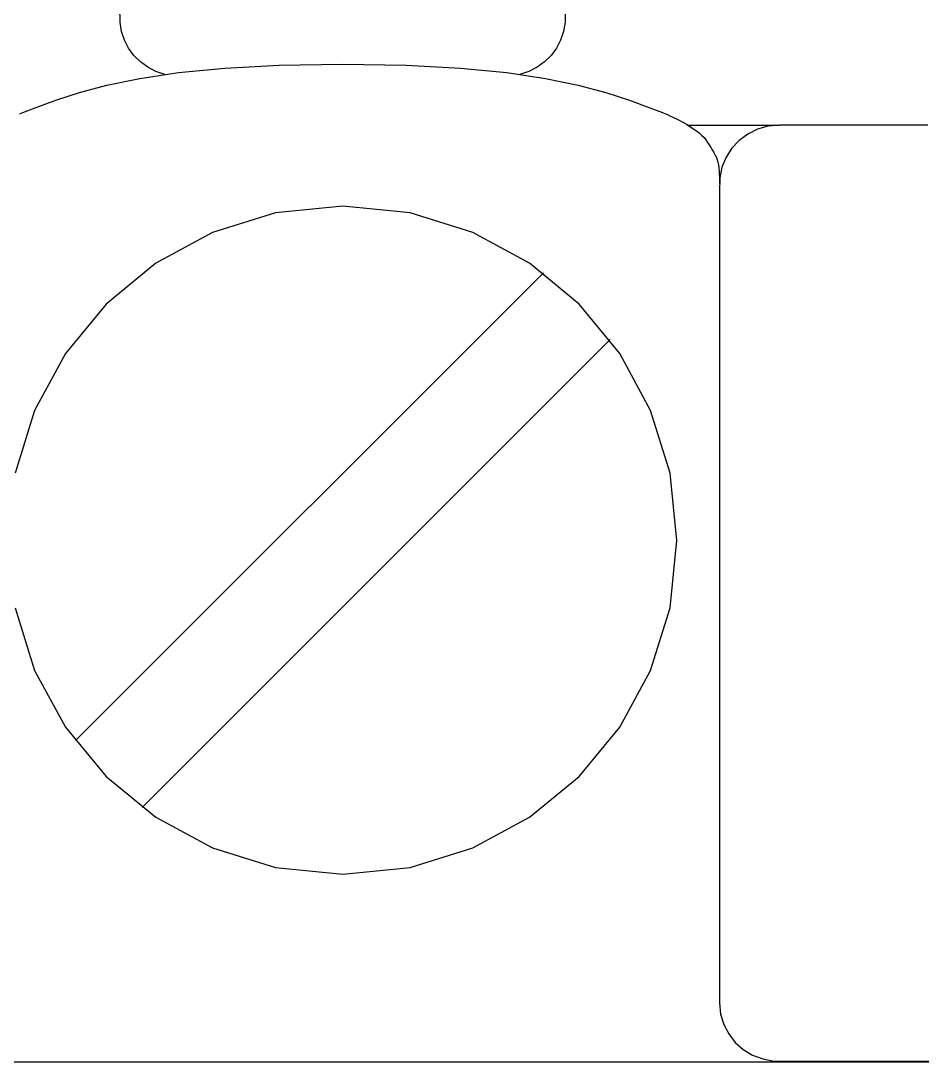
# Model space of a CAD drawing. Extents: x 1 to 47.7, y 0.2 to 35.
# Drawn here: x 34.31 to 34.761, y 10.971 to 11.492 of the extents above; entities that cross this region are included whole.
import ezdxf

# ---------------------------------------------------------------- set-up
doc = ezdxf.new("R2010")
doc.units = 0
doc.header["$MEASUREMENT"] = 0
for name, color, linetype in [('5_1___24__TARGET_LEDS___12', 7, 'CONTINUOUS'), ('6_1__EMPTY_IO_BOARD_POSITI', 7, 'CONTINUOUS'), ('6_2___8__INDEPENDENT_INPUT', 7, 'CONTINUOUS'), ('6_3___8__OPTOISO_INDEPENDE', 7, 'CONTINUOUS'), ('6_4___24__OPTOISO_INDEPEND', 7, 'CONTINUOUS'), ('6_5___8__INDEPENDENT_INPUT', 7, 'CONTINUOUS'), ('6_6___8__INDEPENDENT_INPUT', 7, 'CONTINUOUS'), ('6_7___8__OPTOISO_INDEPENDE', 7, 'CONTINUOUS'), ('6_8___8__OPTOISO_INDEPENDE', 7, 'CONTINUOUS')]:
    doc.layers.add(name, color=color, linetype=linetype)

msp = doc.modelspace()

# ---------------------------------------------------------------- linework, layer by layer
at = {"layer": '5_1___24__TARGET_LEDS___12'}
for points in [[(34.38194, 11.46545), (34.3775, 11.46695), (34.37341, 11.46907), (34.36973, 11.47176), (34.36652, 11.47495), (34.36384, 11.47859), (34.36175, 11.48262), (34.36031, 11.48699), (34.3596, 11.49163), (34.35952, 11.49912)], [(34.58237, 11.49912), (34.5823, 11.49161), (34.58157, 11.48695), (34.58012, 11.48257), (34.57801, 11.47853), (34.5753, 11.47488), (34.57205, 11.4717), (34.56833, 11.46902), (34.5642, 11.46692), (34.55972, 11.46545)], [(34.30933, 11.44568), (34.31083, 11.4463), (34.31714, 11.44878), (34.32742, 11.45259), (34.33921, 11.45641), (34.35303, 11.46008), (34.36941, 11.46343), (34.38887, 11.46632), (34.41194, 11.46858), (34.43914, 11.47005), (34.471, 11.47057), (34.50286, 11.47005), (34.53006, 11.46858), (34.55313, 11.46632), (34.57258, 11.46343), (34.58896, 11.46008), (34.60278, 11.45641), (34.61456, 11.45259), (34.62484, 11.44878), (34.63116, 11.4463), (34.63266, 11.44568), (34.63399, 11.44512), (34.63519, 11.44459), (34.6363, 11.44408), (34.63736, 11.44357), (34.63842, 11.44305), (34.63951, 11.44248), (34.64068, 11.44187), (34.64191, 11.4412), (34.64315, 11.44049), (34.64437, 11.43974), (34.64561, 11.43893), (34.64685, 11.43806), (34.64811, 11.43713), (34.64939, 11.43614), (34.6507, 11.43508), (34.65193, 11.43392), (34.65272, 11.43267), (34.65355, 11.43141), (34.65439, 11.43014), (34.65523, 11.42887), (34.65603, 11.4276), (34.65679, 11.42634), (34.65748, 11.42508), (34.65807, 11.42384), (34.6585, 11.4227), (34.65881, 11.42147), (34.65906, 11.4201), (34.65927, 11.41862), (34.65943, 11.41706), (34.65954, 11.41546), (34.65962, 11.41385), (34.65967, 11.41229), (34.65968, 11.41079)], [(34.64413, 11.44003), (34.68968, 11.44003)], [(34.76393, 11.44003), (34.73622, 11.44003), (34.71249, 11.44003), (34.69591, 11.44003), (34.68968, 11.44003), (34.68398, 11.4395), (34.67864, 11.43799), (34.67376, 11.43558), (34.66945, 11.43238), (34.66579, 11.42849), (34.6629, 11.424), (34.66088, 11.419), (34.65981, 11.41361), (34.65968, 11.40669), (34.65968, 11.37697), (34.65968, 11.32519), (34.65968, 11.25939), (34.65968, 11.18757), (34.65968, 11.11776), (34.65968, 11.05797), (34.65968, 11.01622), (34.65968, 11.00052), (34.66022, 10.99496), (34.66178, 10.98975), (34.66425, 10.985), (34.66753, 10.98079), (34.67153, 10.97723), (34.67614, 10.97442), (34.68126, 10.97245), (34.68679, 10.97141), (34.6913, 10.97128), (34.70311, 10.97128), (34.72366, 10.97128), (34.74978, 10.97128), (34.77828, 10.97128)], [(34.30704, 11.19839), (34.31679, 11.16703), (34.33223, 11.13865), (34.35267, 11.11392), (34.37744, 11.09353), (34.40588, 11.07813), (34.43732, 11.0684), (34.47107, 11.065), (34.50477, 11.0684), (34.53616, 11.07813), (34.56457, 11.09353), (34.58933, 11.11392), (34.60976, 11.13865), (34.62518, 11.16703), (34.63493, 11.19839), (34.63833, 11.23208), (34.63493, 11.26578), (34.62518, 11.2972), (34.60976, 11.32564), (34.58933, 11.35043), (34.56457, 11.37089), (34.53616, 11.38635), (34.50477, 11.39612), (34.47107, 11.39953), (34.43732, 11.39612), (34.40588, 11.38635), (34.37744, 11.37089), (34.35267, 11.35043), (34.33223, 11.32564), (34.31679, 11.2972), (34.30704, 11.26578)], [(34.33722, 11.13184), (34.57149, 11.36611)], [(34.37065, 11.09842), (34.60491, 11.33269)], [(34.20075, 10.9711), (34.4885, 10.9711), (34.7798, 10.9711), (35.07111, 10.9711), (35.35886, 10.9711), (35.50028, 10.9711), (35.63948, 10.9711), (35.776, 10.9711), (35.90941, 10.9711), (36.03925, 10.9711), (36.16509, 10.9711)]]:
    msp.add_lwpolyline(points, dxfattribs=at)
at = {"layer": '6_1__EMPTY_IO_BOARD_POSITI'}
msp.add_lwpolyline([(36.17581, 10.97086), (36.08833, 10.97086), (35.99879, 10.97086), (35.90735, 10.97086), (35.71937, 10.97086), (35.52563, 10.97086), (35.32733, 10.97086), (35.12572, 10.97086), (34.71742, 10.97086), (34.31051, 10.97086), (34.11064, 10.97086)], dxfattribs=at)
at = {"layer": '6_2___8__INDEPENDENT_INPUT'}
for points in [[(34.38194, 11.46545), (34.3775, 11.46695), (34.37341, 11.46907), (34.36973, 11.47176), (34.36652, 11.47495), (34.36384, 11.47859), (34.36175, 11.48262), (34.36031, 11.48699), (34.3596, 11.49163), (34.35952, 11.49912)], [(34.58237, 11.49912), (34.5823, 11.49161), (34.58157, 11.48695), (34.58012, 11.48257), (34.57801, 11.47853), (34.5753, 11.47488), (34.57205, 11.4717), (34.56833, 11.46902), (34.5642, 11.46692), (34.55972, 11.46545)], [(34.30933, 11.44568), (34.31083, 11.4463), (34.31714, 11.44878), (34.32742, 11.45259), (34.33921, 11.45641), (34.35303, 11.46008), (34.36941, 11.46343), (34.38887, 11.46632), (34.41194, 11.46858), (34.43914, 11.47005), (34.471, 11.47057), (34.50286, 11.47005), (34.53006, 11.46858), (34.55313, 11.46632), (34.57258, 11.46343), (34.58896, 11.46008), (34.60278, 11.45641), (34.61456, 11.45259), (34.62484, 11.44878), (34.63116, 11.4463), (34.63266, 11.44568), (34.63399, 11.44512), (34.63519, 11.44459), (34.6363, 11.44408), (34.63736, 11.44357), (34.63842, 11.44305), (34.63951, 11.44248), (34.64068, 11.44187), (34.64191, 11.4412), (34.64315, 11.44049), (34.64437, 11.43974), (34.64561, 11.43893), (34.64685, 11.43806), (34.64811, 11.43713), (34.64939, 11.43614), (34.6507, 11.43508), (34.65193, 11.43392), (34.65272, 11.43267), (34.65355, 11.43141), (34.65439, 11.43014), (34.65523, 11.42887), (34.65603, 11.4276), (34.65679, 11.42634), (34.65748, 11.42508), (34.65807, 11.42384), (34.6585, 11.4227), (34.65881, 11.42147), (34.65906, 11.4201), (34.65927, 11.41862), (34.65943, 11.41706), (34.65954, 11.41546), (34.65962, 11.41385), (34.65967, 11.41229), (34.65968, 11.41079)], [(34.64413, 11.44003), (34.68968, 11.44003)], [(34.76393, 11.44003), (34.73622, 11.44003), (34.71249, 11.44003), (34.69591, 11.44003), (34.68968, 11.44003), (34.68398, 11.4395), (34.67864, 11.43799), (34.67376, 11.43558), (34.66945, 11.43238), (34.66579, 11.42849), (34.6629, 11.424), (34.66088, 11.419), (34.65981, 11.41361), (34.65968, 11.40669), (34.65968, 11.37697), (34.65968, 11.32519), (34.65968, 11.25939), (34.65968, 11.18757), (34.65968, 11.11776), (34.65968, 11.05797), (34.65968, 11.01622), (34.65968, 11.00052), (34.66022, 10.99496), (34.66178, 10.98975), (34.66425, 10.985), (34.66753, 10.98079), (34.67153, 10.97723), (34.67614, 10.97442), (34.68126, 10.97245), (34.68679, 10.97141), (34.6913, 10.97128), (34.70311, 10.97128), (34.72366, 10.97128), (34.74978, 10.97128), (34.77828, 10.97128)], [(34.30704, 11.19839), (34.31679, 11.16703), (34.33223, 11.13865), (34.35267, 11.11392), (34.37744, 11.09353), (34.40588, 11.07813), (34.43732, 11.0684), (34.47107, 11.065), (34.50477, 11.0684), (34.53616, 11.07813), (34.56457, 11.09353), (34.58933, 11.11392), (34.60976, 11.13865), (34.62518, 11.16703), (34.63493, 11.19839), (34.63833, 11.23208), (34.63493, 11.26578), (34.62518, 11.2972), (34.60976, 11.32564), (34.58933, 11.35043), (34.56457, 11.37089), (34.53616, 11.38635), (34.50477, 11.39612), (34.47107, 11.39953), (34.43732, 11.39612), (34.40588, 11.38635), (34.37744, 11.37089), (34.35267, 11.35043), (34.33223, 11.32564), (34.31679, 11.2972), (34.30704, 11.26578)], [(34.33722, 11.13184), (34.57149, 11.36611)], [(34.37065, 11.09842), (34.60491, 11.33269)], [(34.20075, 10.9711), (34.4885, 10.9711), (34.7798, 10.9711), (35.07111, 10.9711), (35.35886, 10.9711), (35.50028, 10.9711), (35.63948, 10.9711), (35.776, 10.9711), (35.90941, 10.9711), (36.03925, 10.9711), (36.16509, 10.9711)]]:
    msp.add_lwpolyline(points, dxfattribs=at)
at = {"layer": '6_3___8__OPTOISO_INDEPENDE'}
for points in [[(34.38194, 11.46545), (34.3775, 11.46695), (34.37341, 11.46907), (34.36973, 11.47176), (34.36652, 11.47495), (34.36384, 11.47859), (34.36175, 11.48262), (34.36031, 11.48699), (34.3596, 11.49163), (34.35952, 11.49912)], [(34.58237, 11.49912), (34.5823, 11.49161), (34.58157, 11.48695), (34.58012, 11.48257), (34.57801, 11.47853), (34.5753, 11.47488), (34.57205, 11.4717), (34.56833, 11.46902), (34.5642, 11.46692), (34.55972, 11.46545)], [(34.30933, 11.44568), (34.31083, 11.4463), (34.31714, 11.44878), (34.32742, 11.45259), (34.33921, 11.45641), (34.35303, 11.46008), (34.36941, 11.46343), (34.38887, 11.46632), (34.41194, 11.46858), (34.43914, 11.47005), (34.471, 11.47057), (34.50286, 11.47005), (34.53006, 11.46858), (34.55313, 11.46632), (34.57258, 11.46343), (34.58896, 11.46008), (34.60278, 11.45641), (34.61456, 11.45259), (34.62484, 11.44878), (34.63116, 11.4463), (34.63266, 11.44568), (34.63399, 11.44512), (34.63519, 11.44459), (34.6363, 11.44408), (34.63736, 11.44357), (34.63842, 11.44305), (34.63951, 11.44248), (34.64068, 11.44187), (34.64191, 11.4412), (34.64315, 11.44049), (34.64437, 11.43974), (34.64561, 11.43893), (34.64685, 11.43806), (34.64811, 11.43713), (34.64939, 11.43614), (34.6507, 11.43508), (34.65193, 11.43392), (34.65272, 11.43267), (34.65355, 11.43141), (34.65439, 11.43014), (34.65523, 11.42887), (34.65603, 11.4276), (34.65679, 11.42634), (34.65748, 11.42508), (34.65807, 11.42384), (34.6585, 11.4227), (34.65881, 11.42147), (34.65906, 11.4201), (34.65927, 11.41862), (34.65943, 11.41706), (34.65954, 11.41546), (34.65962, 11.41385), (34.65967, 11.41229), (34.65968, 11.41079)], [(34.64413, 11.44003), (34.68968, 11.44003)], [(34.76393, 11.44003), (34.73622, 11.44003), (34.71249, 11.44003), (34.69591, 11.44003), (34.68968, 11.44003), (34.68398, 11.4395), (34.67864, 11.43799), (34.67376, 11.43558), (34.66945, 11.43238), (34.66579, 11.42849), (34.6629, 11.424), (34.66088, 11.419), (34.65981, 11.41361), (34.65968, 11.40669), (34.65968, 11.37697), (34.65968, 11.32519), (34.65968, 11.25939), (34.65968, 11.18757), (34.65968, 11.11776), (34.65968, 11.05797), (34.65968, 11.01622), (34.65968, 11.00052), (34.66022, 10.99496), (34.66178, 10.98975), (34.66425, 10.985), (34.66753, 10.98079), (34.67153, 10.97723), (34.67614, 10.97442), (34.68126, 10.97245), (34.68679, 10.97141), (34.6913, 10.97128), (34.70311, 10.97128), (34.72366, 10.97128), (34.74978, 10.97128), (34.77828, 10.97128)], [(34.30704, 11.19839), (34.31679, 11.16703), (34.33223, 11.13865), (34.35267, 11.11392), (34.37744, 11.09353), (34.40588, 11.07813), (34.43732, 11.0684), (34.47107, 11.065), (34.50477, 11.0684), (34.53616, 11.07813), (34.56457, 11.09353), (34.58933, 11.11392), (34.60976, 11.13865), (34.62518, 11.16703), (34.63493, 11.19839), (34.63833, 11.23208), (34.63493, 11.26578), (34.62518, 11.2972), (34.60976, 11.32564), (34.58933, 11.35043), (34.56457, 11.37089), (34.53616, 11.38635), (34.50477, 11.39612), (34.47107, 11.39953), (34.43732, 11.39612), (34.40588, 11.38635), (34.37744, 11.37089), (34.35267, 11.35043), (34.33223, 11.32564), (34.31679, 11.2972), (34.30704, 11.26578)], [(34.33722, 11.13184), (34.57149, 11.36611)], [(34.37065, 11.09842), (34.60491, 11.33269)], [(34.20075, 10.9711), (34.4885, 10.9711), (34.7798, 10.9711), (35.07111, 10.9711), (35.35886, 10.9711), (35.50028, 10.9711), (35.63948, 10.9711), (35.776, 10.9711), (35.90941, 10.9711), (36.03925, 10.9711), (36.16509, 10.9711)]]:
    msp.add_lwpolyline(points, dxfattribs=at)
at = {"layer": '6_4___24__OPTOISO_INDEPEND'}
for points in [[(34.38194, 11.46545), (34.3775, 11.46695), (34.37341, 11.46907), (34.36973, 11.47176), (34.36652, 11.47495), (34.36384, 11.47859), (34.36175, 11.48262), (34.36031, 11.48699), (34.3596, 11.49163), (34.35952, 11.49912)], [(34.58237, 11.49912), (34.5823, 11.49161), (34.58157, 11.48695), (34.58012, 11.48257), (34.57801, 11.47853), (34.5753, 11.47488), (34.57205, 11.4717), (34.56833, 11.46902), (34.5642, 11.46692), (34.55972, 11.46545)], [(34.30933, 11.44568), (34.31083, 11.4463), (34.31714, 11.44878), (34.32742, 11.45259), (34.33921, 11.45641), (34.35303, 11.46008), (34.36941, 11.46343), (34.38887, 11.46632), (34.41194, 11.46858), (34.43914, 11.47005), (34.471, 11.47057), (34.50286, 11.47005), (34.53006, 11.46858), (34.55313, 11.46632), (34.57258, 11.46343), (34.58896, 11.46008), (34.60278, 11.45641), (34.61456, 11.45259), (34.62484, 11.44878), (34.63116, 11.4463), (34.63266, 11.44568), (34.63399, 11.44512), (34.63519, 11.44459), (34.6363, 11.44408), (34.63736, 11.44357), (34.63842, 11.44305), (34.63951, 11.44248), (34.64068, 11.44187), (34.64191, 11.4412), (34.64315, 11.44049), (34.64437, 11.43974), (34.64561, 11.43893), (34.64685, 11.43806), (34.64811, 11.43713), (34.64939, 11.43614), (34.6507, 11.43508), (34.65193, 11.43392), (34.65272, 11.43267), (34.65355, 11.43141), (34.65439, 11.43014), (34.65523, 11.42887), (34.65603, 11.4276), (34.65679, 11.42634), (34.65748, 11.42508), (34.65807, 11.42384), (34.6585, 11.4227), (34.65881, 11.42147), (34.65906, 11.4201), (34.65927, 11.41862), (34.65943, 11.41706), (34.65954, 11.41546), (34.65962, 11.41385), (34.65967, 11.41229), (34.65968, 11.41079)], [(34.64413, 11.44003), (34.68968, 11.44003)], [(34.76393, 11.44003), (34.73622, 11.44003), (34.71249, 11.44003), (34.69591, 11.44003), (34.68968, 11.44003), (34.68398, 11.4395), (34.67864, 11.43799), (34.67376, 11.43558), (34.66945, 11.43238), (34.66579, 11.42849), (34.6629, 11.424), (34.66088, 11.419), (34.65981, 11.41361), (34.65968, 11.40669), (34.65968, 11.37697), (34.65968, 11.32519), (34.65968, 11.25939), (34.65968, 11.18757), (34.65968, 11.11776), (34.65968, 11.05797), (34.65968, 11.01622), (34.65968, 11.00052), (34.66022, 10.99496), (34.66178, 10.98975), (34.66425, 10.985), (34.66753, 10.98079), (34.67153, 10.97723), (34.67614, 10.97442), (34.68126, 10.97245), (34.68679, 10.97141), (34.6913, 10.97128), (34.70311, 10.97128), (34.72366, 10.97128), (34.74978, 10.97128), (34.77828, 10.97128)], [(34.30704, 11.19839), (34.31679, 11.16703), (34.33223, 11.13865), (34.35267, 11.11392), (34.37744, 11.09353), (34.40588, 11.07813), (34.43732, 11.0684), (34.47107, 11.065), (34.50477, 11.0684), (34.53616, 11.07813), (34.56457, 11.09353), (34.58933, 11.11392), (34.60976, 11.13865), (34.62518, 11.16703), (34.63493, 11.19839), (34.63833, 11.23208), (34.63493, 11.26578), (34.62518, 11.2972), (34.60976, 11.32564), (34.58933, 11.35043), (34.56457, 11.37089), (34.53616, 11.38635), (34.50477, 11.39612), (34.47107, 11.39953), (34.43732, 11.39612), (34.40588, 11.38635), (34.37744, 11.37089), (34.35267, 11.35043), (34.33223, 11.32564), (34.31679, 11.2972), (34.30704, 11.26578)], [(34.33722, 11.13184), (34.57149, 11.36611)], [(34.37065, 11.09842), (34.60491, 11.33269)], [(34.20075, 10.9711), (34.4885, 10.9711), (34.7798, 10.9711), (35.07111, 10.9711), (35.35886, 10.9711), (35.50028, 10.9711), (35.63948, 10.9711), (35.776, 10.9711), (35.90941, 10.9711), (36.03925, 10.9711), (36.16509, 10.9711)]]:
    msp.add_lwpolyline(points, dxfattribs=at)
at = {"layer": '6_5___8__INDEPENDENT_INPUT'}
for points in [[(34.38194, 11.46545), (34.3775, 11.46695), (34.37341, 11.46907), (34.36973, 11.47176), (34.36652, 11.47495), (34.36384, 11.47859), (34.36175, 11.48262), (34.36031, 11.48699), (34.3596, 11.49163), (34.35952, 11.49912)], [(34.58237, 11.49912), (34.5823, 11.49161), (34.58157, 11.48695), (34.58012, 11.48257), (34.57801, 11.47853), (34.5753, 11.47488), (34.57205, 11.4717), (34.56833, 11.46902), (34.5642, 11.46692), (34.55972, 11.46545)], [(34.30933, 11.44568), (34.31083, 11.4463), (34.31714, 11.44878), (34.32742, 11.45259), (34.33921, 11.45641), (34.35303, 11.46008), (34.36941, 11.46343), (34.38887, 11.46632), (34.41194, 11.46858), (34.43914, 11.47005), (34.471, 11.47057), (34.50286, 11.47005), (34.53006, 11.46858), (34.55313, 11.46632), (34.57258, 11.46343), (34.58896, 11.46008), (34.60278, 11.45641), (34.61456, 11.45259), (34.62484, 11.44878), (34.63116, 11.4463), (34.63266, 11.44568), (34.63399, 11.44512), (34.63519, 11.44459), (34.6363, 11.44408), (34.63736, 11.44357), (34.63842, 11.44305), (34.63951, 11.44248), (34.64068, 11.44187), (34.64191, 11.4412), (34.64315, 11.44049), (34.64437, 11.43974), (34.64561, 11.43893), (34.64685, 11.43806), (34.64811, 11.43713), (34.64939, 11.43614), (34.6507, 11.43508), (34.65193, 11.43392), (34.65272, 11.43267), (34.65355, 11.43141), (34.65439, 11.43014), (34.65523, 11.42887), (34.65603, 11.4276), (34.65679, 11.42634), (34.65748, 11.42508), (34.65807, 11.42384), (34.6585, 11.4227), (34.65881, 11.42147), (34.65906, 11.4201), (34.65927, 11.41862), (34.65943, 11.41706), (34.65954, 11.41546), (34.65962, 11.41385), (34.65967, 11.41229), (34.65968, 11.41079)], [(34.64413, 11.44003), (34.68968, 11.44003)], [(34.76393, 11.44003), (34.73622, 11.44003), (34.71249, 11.44003), (34.69591, 11.44003), (34.68968, 11.44003), (34.68398, 11.4395), (34.67864, 11.43799), (34.67376, 11.43558), (34.66945, 11.43238), (34.66579, 11.42849), (34.6629, 11.424), (34.66088, 11.419), (34.65981, 11.41361), (34.65968, 11.40669), (34.65968, 11.37697), (34.65968, 11.32519), (34.65968, 11.25939), (34.65968, 11.18757), (34.65968, 11.11776), (34.65968, 11.05797), (34.65968, 11.01622), (34.65968, 11.00052), (34.66022, 10.99496), (34.66178, 10.98975), (34.66425, 10.985), (34.66753, 10.98079), (34.67153, 10.97723), (34.67614, 10.97442), (34.68126, 10.97245), (34.68679, 10.97141), (34.6913, 10.97128), (34.70311, 10.97128), (34.72366, 10.97128), (34.74978, 10.97128), (34.77828, 10.97128)], [(34.30704, 11.19839), (34.31679, 11.16703), (34.33223, 11.13865), (34.35267, 11.11392), (34.37744, 11.09353), (34.40588, 11.07813), (34.43732, 11.0684), (34.47107, 11.065), (34.50477, 11.0684), (34.53616, 11.07813), (34.56457, 11.09353), (34.58933, 11.11392), (34.60976, 11.13865), (34.62518, 11.16703), (34.63493, 11.19839), (34.63833, 11.23208), (34.63493, 11.26578), (34.62518, 11.2972), (34.60976, 11.32564), (34.58933, 11.35043), (34.56457, 11.37089), (34.53616, 11.38635), (34.50477, 11.39612), (34.47107, 11.39953), (34.43732, 11.39612), (34.40588, 11.38635), (34.37744, 11.37089), (34.35267, 11.35043), (34.33223, 11.32564), (34.31679, 11.2972), (34.30704, 11.26578)], [(34.33722, 11.13184), (34.57149, 11.36611)], [(34.37065, 11.09842), (34.60491, 11.33269)], [(34.20075, 10.9711), (34.4885, 10.9711), (34.7798, 10.9711), (35.07111, 10.9711), (35.35886, 10.9711), (35.50028, 10.9711), (35.63948, 10.9711), (35.776, 10.9711), (35.90941, 10.9711), (36.03925, 10.9711), (36.16509, 10.9711)]]:
    msp.add_lwpolyline(points, dxfattribs=at)
at = {"layer": '6_6___8__INDEPENDENT_INPUT'}
for points in [[(34.38194, 11.46545), (34.3775, 11.46695), (34.37341, 11.46907), (34.36973, 11.47176), (34.36652, 11.47495), (34.36384, 11.47859), (34.36175, 11.48262), (34.36031, 11.48699), (34.3596, 11.49163), (34.35952, 11.49912)], [(34.58237, 11.49912), (34.5823, 11.49161), (34.58157, 11.48695), (34.58012, 11.48257), (34.57801, 11.47853), (34.5753, 11.47488), (34.57205, 11.4717), (34.56833, 11.46902), (34.5642, 11.46692), (34.55972, 11.46545)], [(34.30933, 11.44568), (34.31083, 11.4463), (34.31714, 11.44878), (34.32742, 11.45259), (34.33921, 11.45641), (34.35303, 11.46008), (34.36941, 11.46343), (34.38887, 11.46632), (34.41194, 11.46858), (34.43914, 11.47005), (34.471, 11.47057), (34.50286, 11.47005), (34.53006, 11.46858), (34.55313, 11.46632), (34.57258, 11.46343), (34.58896, 11.46008), (34.60278, 11.45641), (34.61456, 11.45259), (34.62484, 11.44878), (34.63116, 11.4463), (34.63266, 11.44568), (34.63399, 11.44512), (34.63519, 11.44459), (34.6363, 11.44408), (34.63736, 11.44357), (34.63842, 11.44305), (34.63951, 11.44248), (34.64068, 11.44187), (34.64191, 11.4412), (34.64315, 11.44049), (34.64437, 11.43974), (34.64561, 11.43893), (34.64685, 11.43806), (34.64811, 11.43713), (34.64939, 11.43614), (34.6507, 11.43508), (34.65193, 11.43392), (34.65272, 11.43267), (34.65355, 11.43141), (34.65439, 11.43014), (34.65523, 11.42887), (34.65603, 11.4276), (34.65679, 11.42634), (34.65748, 11.42508), (34.65807, 11.42384), (34.6585, 11.4227), (34.65881, 11.42147), (34.65906, 11.4201), (34.65927, 11.41862), (34.65943, 11.41706), (34.65954, 11.41546), (34.65962, 11.41385), (34.65967, 11.41229), (34.65968, 11.41079)], [(34.64413, 11.44003), (34.68968, 11.44003)], [(34.76393, 11.44003), (34.73622, 11.44003), (34.71249, 11.44003), (34.69591, 11.44003), (34.68968, 11.44003), (34.68398, 11.4395), (34.67864, 11.43799), (34.67376, 11.43558), (34.66945, 11.43238), (34.66579, 11.42849), (34.6629, 11.424), (34.66088, 11.419), (34.65981, 11.41361), (34.65968, 11.40669), (34.65968, 11.37697), (34.65968, 11.32519), (34.65968, 11.25939), (34.65968, 11.18757), (34.65968, 11.11776), (34.65968, 11.05797), (34.65968, 11.01622), (34.65968, 11.00052), (34.66022, 10.99496), (34.66178, 10.98975), (34.66425, 10.985), (34.66753, 10.98079), (34.67153, 10.97723), (34.67614, 10.97442), (34.68126, 10.97245), (34.68679, 10.97141), (34.6913, 10.97128), (34.70311, 10.97128), (34.72366, 10.97128), (34.74978, 10.97128), (34.77828, 10.97128)], [(34.30704, 11.19839), (34.31679, 11.16703), (34.33223, 11.13865), (34.35267, 11.11392), (34.37744, 11.09353), (34.40588, 11.07813), (34.43732, 11.0684), (34.47107, 11.065), (34.50477, 11.0684), (34.53616, 11.07813), (34.56457, 11.09353), (34.58933, 11.11392), (34.60976, 11.13865), (34.62518, 11.16703), (34.63493, 11.19839), (34.63833, 11.23208), (34.63493, 11.26578), (34.62518, 11.2972), (34.60976, 11.32564), (34.58933, 11.35043), (34.56457, 11.37089), (34.53616, 11.38635), (34.50477, 11.39612), (34.47107, 11.39953), (34.43732, 11.39612), (34.40588, 11.38635), (34.37744, 11.37089), (34.35267, 11.35043), (34.33223, 11.32564), (34.31679, 11.2972), (34.30704, 11.26578)], [(34.33722, 11.13184), (34.57149, 11.36611)], [(34.37065, 11.09842), (34.60491, 11.33269)], [(34.20075, 10.9711), (34.4885, 10.9711), (34.7798, 10.9711), (35.07111, 10.9711), (35.35886, 10.9711), (35.50028, 10.9711), (35.63948, 10.9711), (35.776, 10.9711), (35.90941, 10.9711), (36.03925, 10.9711), (36.16509, 10.9711)]]:
    msp.add_lwpolyline(points, dxfattribs=at)
at = {"layer": '6_7___8__OPTOISO_INDEPENDE'}
for points in [[(34.38194, 11.46545), (34.3775, 11.46695), (34.37341, 11.46907), (34.36973, 11.47176), (34.36652, 11.47495), (34.36384, 11.47859), (34.36175, 11.48262), (34.36031, 11.48699), (34.3596, 11.49163), (34.35952, 11.49912)], [(34.58237, 11.49912), (34.5823, 11.49161), (34.58157, 11.48695), (34.58012, 11.48257), (34.57801, 11.47853), (34.5753, 11.47488), (34.57205, 11.4717), (34.56833, 11.46902), (34.5642, 11.46692), (34.55972, 11.46545)], [(34.30933, 11.44568), (34.31083, 11.4463), (34.31714, 11.44878), (34.32742, 11.45259), (34.33921, 11.45641), (34.35303, 11.46008), (34.36941, 11.46343), (34.38887, 11.46632), (34.41194, 11.46858), (34.43914, 11.47005), (34.471, 11.47057), (34.50286, 11.47005), (34.53006, 11.46858), (34.55313, 11.46632), (34.57258, 11.46343), (34.58896, 11.46008), (34.60278, 11.45641), (34.61456, 11.45259), (34.62484, 11.44878), (34.63116, 11.4463), (34.63266, 11.44568), (34.63399, 11.44512), (34.63519, 11.44459), (34.6363, 11.44408), (34.63736, 11.44357), (34.63842, 11.44305), (34.63951, 11.44248), (34.64068, 11.44187), (34.64191, 11.4412), (34.64315, 11.44049), (34.64437, 11.43974), (34.64561, 11.43893), (34.64685, 11.43806), (34.64811, 11.43713), (34.64939, 11.43614), (34.6507, 11.43508), (34.65193, 11.43392), (34.65272, 11.43267), (34.65355, 11.43141), (34.65439, 11.43014), (34.65523, 11.42887), (34.65603, 11.4276), (34.65679, 11.42634), (34.65748, 11.42508), (34.65807, 11.42384), (34.6585, 11.4227), (34.65881, 11.42147), (34.65906, 11.4201), (34.65927, 11.41862), (34.65943, 11.41706), (34.65954, 11.41546), (34.65962, 11.41385), (34.65967, 11.41229), (34.65968, 11.41079)], [(34.64413, 11.44003), (34.68968, 11.44003)], [(34.76393, 11.44003), (34.73622, 11.44003), (34.71249, 11.44003), (34.69591, 11.44003), (34.68968, 11.44003), (34.68398, 11.4395), (34.67864, 11.43799), (34.67376, 11.43558), (34.66945, 11.43238), (34.66579, 11.42849), (34.6629, 11.424), (34.66088, 11.419), (34.65981, 11.41361), (34.65968, 11.40669), (34.65968, 11.37697), (34.65968, 11.32519), (34.65968, 11.25939), (34.65968, 11.18757), (34.65968, 11.11776), (34.65968, 11.05797), (34.65968, 11.01622), (34.65968, 11.00052), (34.66022, 10.99496), (34.66178, 10.98975), (34.66425, 10.985), (34.66753, 10.98079), (34.67153, 10.97723), (34.67614, 10.97442), (34.68126, 10.97245), (34.68679, 10.97141), (34.6913, 10.97128), (34.70311, 10.97128), (34.72366, 10.97128), (34.74978, 10.97128), (34.77828, 10.97128)], [(34.30704, 11.19839), (34.31679, 11.16703), (34.33223, 11.13865), (34.35267, 11.11392), (34.37744, 11.09353), (34.40588, 11.07813), (34.43732, 11.0684), (34.47107, 11.065), (34.50477, 11.0684), (34.53616, 11.07813), (34.56457, 11.09353), (34.58933, 11.11392), (34.60976, 11.13865), (34.62518, 11.16703), (34.63493, 11.19839), (34.63833, 11.23208), (34.63493, 11.26578), (34.62518, 11.2972), (34.60976, 11.32564), (34.58933, 11.35043), (34.56457, 11.37089), (34.53616, 11.38635), (34.50477, 11.39612), (34.47107, 11.39953), (34.43732, 11.39612), (34.40588, 11.38635), (34.37744, 11.37089), (34.35267, 11.35043), (34.33223, 11.32564), (34.31679, 11.2972), (34.30704, 11.26578)], [(34.33722, 11.13184), (34.57149, 11.36611)], [(34.37065, 11.09842), (34.60491, 11.33269)], [(34.20075, 10.9711), (34.4885, 10.9711), (34.7798, 10.9711), (35.07111, 10.9711), (35.35886, 10.9711), (35.50028, 10.9711), (35.63948, 10.9711), (35.776, 10.9711), (35.90941, 10.9711), (36.03925, 10.9711), (36.16509, 10.9711)]]:
    msp.add_lwpolyline(points, dxfattribs=at)
at = {"layer": '6_8___8__OPTOISO_INDEPENDE'}
for points in [[(34.38194, 11.46545), (34.3775, 11.46695), (34.37341, 11.46907), (34.36973, 11.47176), (34.36652, 11.47495), (34.36384, 11.47859), (34.36175, 11.48262), (34.36031, 11.48699), (34.3596, 11.49163), (34.35952, 11.49912)], [(34.58237, 11.49912), (34.5823, 11.49161), (34.58157, 11.48695), (34.58012, 11.48257), (34.57801, 11.47853), (34.5753, 11.47488), (34.57205, 11.4717), (34.56833, 11.46902), (34.5642, 11.46692), (34.55972, 11.46545)], [(34.30933, 11.44568), (34.31083, 11.4463), (34.31714, 11.44878), (34.32742, 11.45259), (34.33921, 11.45641), (34.35303, 11.46008), (34.36941, 11.46343), (34.38887, 11.46632), (34.41194, 11.46858), (34.43914, 11.47005), (34.471, 11.47057), (34.50286, 11.47005), (34.53006, 11.46858), (34.55313, 11.46632), (34.57258, 11.46343), (34.58896, 11.46008), (34.60278, 11.45641), (34.61456, 11.45259), (34.62484, 11.44878), (34.63116, 11.4463), (34.63266, 11.44568), (34.63399, 11.44512), (34.63519, 11.44459), (34.6363, 11.44408), (34.63736, 11.44357), (34.63842, 11.44305), (34.63951, 11.44248), (34.64068, 11.44187), (34.64191, 11.4412), (34.64315, 11.44049), (34.64437, 11.43974), (34.64561, 11.43893), (34.64685, 11.43806), (34.64811, 11.43713), (34.64939, 11.43614), (34.6507, 11.43508), (34.65193, 11.43392), (34.65272, 11.43267), (34.65355, 11.43141), (34.65439, 11.43014), (34.65523, 11.42887), (34.65603, 11.4276), (34.65679, 11.42634), (34.65748, 11.42508), (34.65807, 11.42384), (34.6585, 11.4227), (34.65881, 11.42147), (34.65906, 11.4201), (34.65927, 11.41862), (34.65943, 11.41706), (34.65954, 11.41546), (34.65962, 11.41385), (34.65967, 11.41229), (34.65968, 11.41079)], [(34.64413, 11.44003), (34.68968, 11.44003)], [(34.76393, 11.44003), (34.73622, 11.44003), (34.71249, 11.44003), (34.69591, 11.44003), (34.68968, 11.44003), (34.68398, 11.4395), (34.67864, 11.43799), (34.67376, 11.43558), (34.66945, 11.43238), (34.66579, 11.42849), (34.6629, 11.424), (34.66088, 11.419), (34.65981, 11.41361), (34.65968, 11.40669), (34.65968, 11.37697), (34.65968, 11.32519), (34.65968, 11.25939), (34.65968, 11.18757), (34.65968, 11.11776), (34.65968, 11.05797), (34.65968, 11.01622), (34.65968, 11.00052), (34.66022, 10.99496), (34.66178, 10.98975), (34.66425, 10.985), (34.66753, 10.98079), (34.67153, 10.97723), (34.67614, 10.97442), (34.68126, 10.97245), (34.68679, 10.97141), (34.6913, 10.97128), (34.70311, 10.97128), (34.72366, 10.97128), (34.74978, 10.97128), (34.77828, 10.97128)], [(34.30704, 11.19839), (34.31679, 11.16703), (34.33223, 11.13865), (34.35267, 11.11392), (34.37744, 11.09353), (34.40588, 11.07813), (34.43732, 11.0684), (34.47107, 11.065), (34.50477, 11.0684), (34.53616, 11.07813), (34.56457, 11.09353), (34.58933, 11.11392), (34.60976, 11.13865), (34.62518, 11.16703), (34.63493, 11.19839), (34.63833, 11.23208), (34.63493, 11.26578), (34.62518, 11.2972), (34.60976, 11.32564), (34.58933, 11.35043), (34.56457, 11.37089), (34.53616, 11.38635), (34.50477, 11.39612), (34.47107, 11.39953), (34.43732, 11.39612), (34.40588, 11.38635), (34.37744, 11.37089), (34.35267, 11.35043), (34.33223, 11.32564), (34.31679, 11.2972), (34.30704, 11.26578)], [(34.33722, 11.13184), (34.57149, 11.36611)], [(34.37065, 11.09842), (34.60491, 11.33269)], [(34.20075, 10.9711), (34.4885, 10.9711), (34.7798, 10.9711), (35.07111, 10.9711), (35.35886, 10.9711), (35.50028, 10.9711), (35.63948, 10.9711), (35.776, 10.9711), (35.90941, 10.9711), (36.03925, 10.9711), (36.16509, 10.9711)]]:
    msp.add_lwpolyline(points, dxfattribs=at)

doc.saveas('drawing.dxf')
